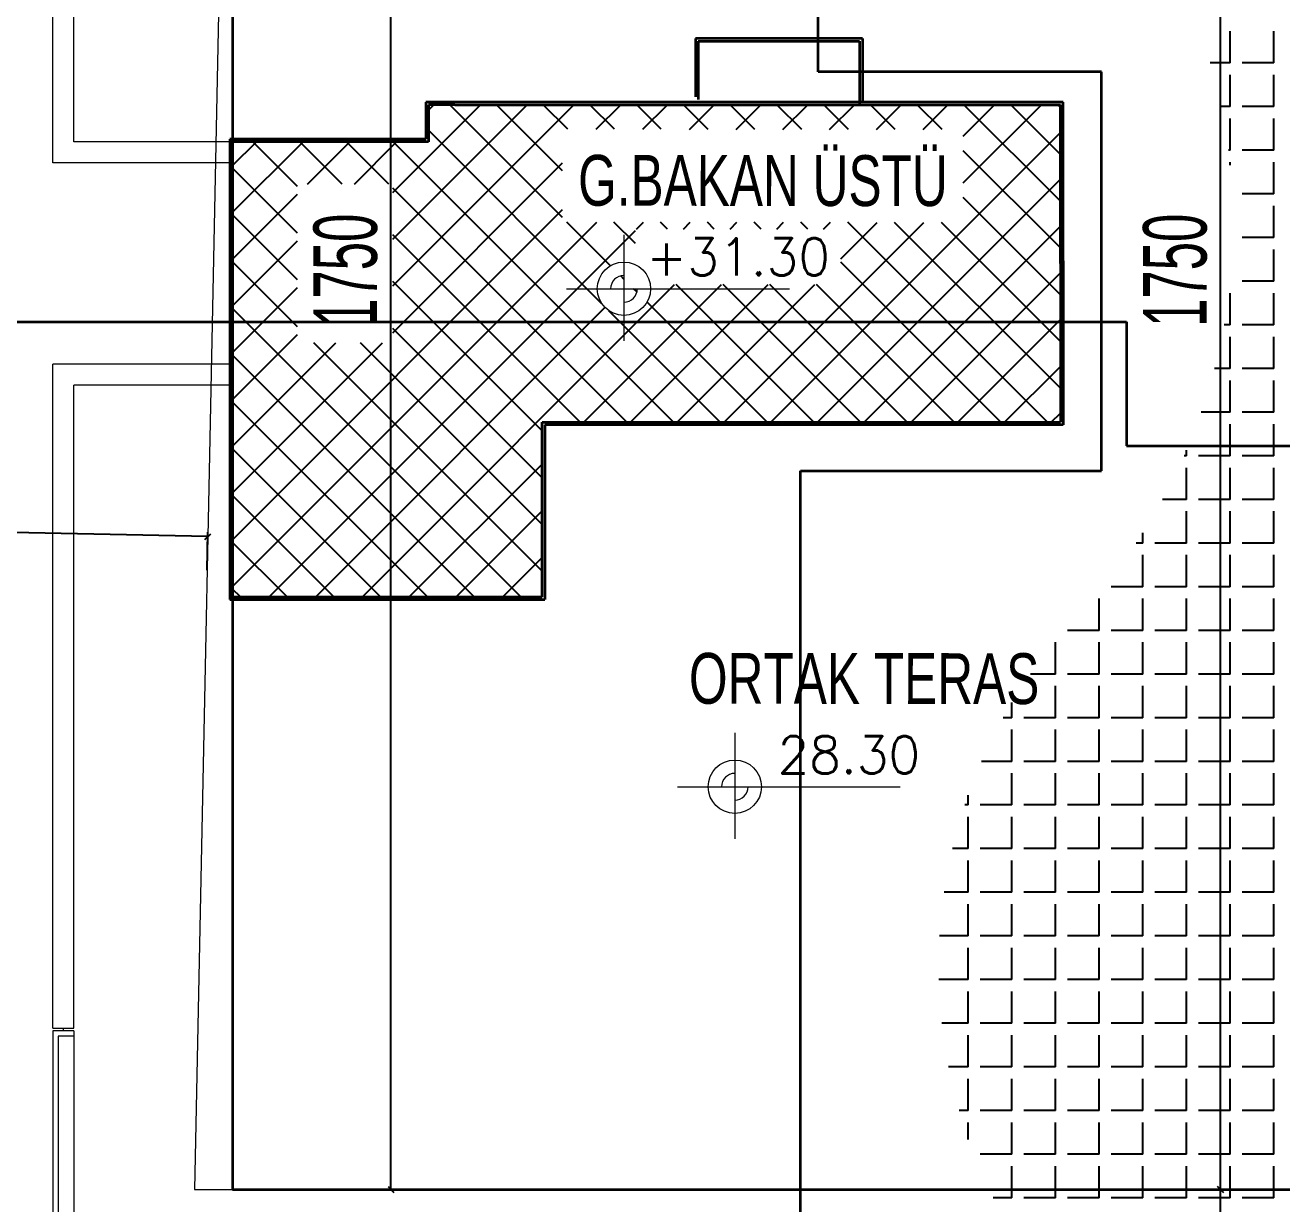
# Model space of a CAD drawing. Header units: inches. Extents: x -7543 to -822, y 102837 to 190349.
# Drawn here: x -837.3497 to -837.2903, y 102837.0484 to 102837.1041 of the extents above; entities that cross this region are included whole.
import ezdxf
from ezdxf.enums import TextEntityAlignment as Align

# ---------------------------------------------------------------- set-up
doc = ezdxf.new("R2010")
doc.units = ezdxf.units.IN
doc.header["$MEASUREMENT"] = 0
for name, pattern in [('__ZG_T_P__9', [22, 1, -10, 1, -10]), ('ACAD_ISO03W100', [30, 12, -18]), ('DASHED2', [9.525, 6.35, -3.175])]:
    doc.linetypes.add(name, pattern=pattern)
doc.layers.get('0').update_dxf_attribs({"lineweight": 25})
doc.layers.add('BALKON', color=7, linetype='Continuous', lineweight=20, true_color=0xffaaa9)
doc.layers.add('DUVAR', color=7, linetype='Continuous', lineweight=35, true_color=0xfc4642)
for name, color, linetype, lineweight in [('ICOL', 55, 'Continuous', 25), ('TARAMA', 8, 'Continuous', 25), ('YAZI', 7, 'Continuous', 25), ('ÇEKME MESAFESİ', 7, 'Continuous', 20)]:
    doc.layers.add(name, color=color, linetype=linetype, lineweight=lineweight)
doc.styles.add('İSİM', font='arial.ttf', dxfattribs={"width": 0.7, "height": 50})
doc.styles.add('OLCU', font='tromand.shx', dxfattribs={"width": 0.6, "height": 12})
doc.styles.add('ÖLÇÜ', font='simplex.shx')

msp = doc.modelspace()

# ---------------------------------------------------------------- linework, layer by layer
at = {"color": 0, "linetype": 'ByBlock', "lineweight": -2}
for p, q in [((-837.341179, 102837.079799), (-837.340904, 102837.080063)), ((-837.332526, 102837.049223), (-837.332256, 102837.048953)), ((-837.293042, 102837.048952), (-837.293312, 102837.049222)), ((-837.293312, 102837.049222), (-837.293042, 102837.048952))]:
    msp.add_line(p, q, dxfattribs=at)
at = {"layer": 'BALKON'}
for p, q in [((-837.348371, 102837.097587), (-837.348371, 102837.128962)), ((-837.347371, 102837.098587), (-837.347371, 102837.128962)), ((-837.339996, 102837.098587), (-837.347371, 102837.098587)), ((-837.339996, 102837.098587), (-837.346371, 102837.098587)), ((-837.339996, 102837.097587), (-837.348371, 102837.097587)), ((-837.339996, 102837.097587), (-837.346371, 102837.097587)), ((-837.321375, 102837.09419), (-837.321375, 102837.089188)), ((-837.324087, 102837.091643), (-837.313555, 102837.091643)), ((-837.348371, 102837.056712), (-837.348371, 102837.088087)), ((-837.339871, 102837.088087), (-837.348371, 102837.088087)), ((-837.339871, 102837.088087), (-837.346371, 102837.088087)), ((-837.347371, 102837.056712), (-837.347371, 102837.087087)), ((-837.339871, 102837.087087), (-837.347371, 102837.087087)), ((-837.339871, 102837.087087), (-837.346371, 102837.087087)), ((-837.316135, 102837.070663), (-837.316135, 102837.065661)), ((-837.318847, 102837.068116), (-837.308315, 102837.068116)), ((-837.348371, 102837.056712), (-837.347371, 102837.056712)), ((-837.347871, 102837.056587), (-837.347871, 102837.056712)), ((-837.347371, 102837.056587), (-837.348371, 102837.056587)), ((-837.348371, 102837.056587), (-837.348371, 102837.043337)), ((-837.347371, 102837.056337), (-837.348121, 102837.056337)), ((-837.348121, 102837.056337), (-837.348121, 102837.043337)), ((-837.347371, 102837.056587), (-837.347371, 102837.043337))]:
    msp.add_line(p, q, dxfattribs=at)
for centre in [(-837.321375, 102837.091643), (-837.316135, 102837.068116)]:
    msp.add_circle(centre, 0.00126, dxfattribs=at)
for centre, start, end in [((-837.321375, 102837.091643), 90, 180), ((-837.321375, 102837.091643), 270, 0), ((-837.316135, 102837.068116), 90, 180), ((-837.316135, 102837.068116), 270, 0)]:
    msp.add_arc(centre, 0.00063, start, end, dxfattribs=at)
at = {"layer": 'DUVAR', "linetype": 'ACAD_ISO03W100'}
for p, q in [((-837.3122, 102837.101893), (-837.3122, 102837.16348)), ((-837.298797, 102837.101893), (-837.3122, 102837.101893)), ((-837.298797, 102837.083038), (-837.298797, 102837.101893)), ((-837.364394, 102837.090087), (-837.297629, 102837.090087)), ((-837.297629, 102837.090087), (-837.297629, 102837.084224)), ((-837.297629, 102837.084224), (-837.188363, 102837.084224)), ((-837.313027, 102837.033291), (-837.313027, 102837.083038)), ((-837.313027, 102837.083038), (-837.298797, 102837.083038))]:
    msp.add_line(p, q, dxfattribs=at)
at = {"layer": 'DUVAR', "linetype": '__ZG_T_P__9'}
for p, q in [((-837.339871, 102837.136587), (-837.339871, 102837.049087)), ((-837.339871, 102837.049087), (-837.242996, 102837.049087))]:
    msp.add_line(p, q, dxfattribs=at)
at = {"layer": 'DUVAR'}
for p, q in [((-837.317996, 102837.103462), (-837.317996, 102837.100712)), ((-837.310096, 102837.103462), (-837.317996, 102837.103462)), ((-837.317871, 102837.103337), (-837.317871, 102837.100587)), ((-837.317871, 102837.103337), (-837.310246, 102837.103337)), ((-837.310246, 102837.103337), (-837.310246, 102837.100337)), ((-837.310096, 102837.103462), (-837.310096, 102837.100462)), ((-837.308997, 102837.100462), (-837.330746, 102837.100462)), ((-837.329246, 102837.100462), (-837.330746, 102837.100462)), ((-837.330746, 102837.100462), (-837.330746, 102837.098712)), ((-837.329371, 102837.100337), (-837.330621, 102837.100337)), ((-837.330621, 102837.100337), (-837.330621, 102837.098587)), ((-837.329371, 102837.100337), (-837.308872, 102837.100337)), ((-837.310246, 102837.100337), (-837.300746, 102837.100337)), ((-837.300621, 102837.100462), (-837.310096, 102837.100462)), ((-837.300746, 102837.092837), (-837.300746, 102837.100337)), ((-837.300621, 102837.092712), (-837.300621, 102837.100462)), ((-837.330746, 102837.098712), (-837.339996, 102837.098712)), ((-837.339996, 102837.098712), (-837.339996, 102837.097212)), ((-837.330621, 102837.098587), (-837.339871, 102837.098587)), ((-837.339871, 102837.098587), (-837.339871, 102837.097337)), ((-837.339996, 102837.097337), (-837.339996, 102837.076962)), ((-837.339871, 102837.097337), (-837.339871, 102837.077087)), ((-837.300621, 102837.092962), (-837.300621, 102837.085212)), ((-837.300746, 102837.092837), (-837.300746, 102837.085337)), ((-837.325246, 102837.085337), (-837.300746, 102837.085337)), ((-837.325246, 102837.077087), (-837.325246, 102837.085337)), ((-837.300621, 102837.085212), (-837.325121, 102837.085212)), ((-837.325121, 102837.085212), (-837.325121, 102837.076962)), ((-837.339996, 102837.076962), (-837.325121, 102837.076962)), ((-837.339871, 102837.077087), (-837.325246, 102837.077087))]:
    msp.add_line(p, q, dxfattribs=at)
at = {"layer": 'ICOL'}
for p, q in [((-837.332391, 102837.049088), (-837.332391, 102837.136587)), ((-837.293177, 102837.049087), (-837.293177, 102837.136587)), ((-837.341042, 102837.079931), (-837.382283, 102837.080776)), ((-837.293177, 102837.024094), (-837.293177, 102837.049087))]:
    msp.add_line(p, q, dxfattribs=at)
at = {"layer": 'ICOL', "color": 53}
for p, q in [((-837.341074, 102837.078347), (-837.341037, 102837.080141)), ((-837.336277, 102837.049088), (-837.332181, 102837.049088)), ((-837.294299, 102837.049087), (-837.292967, 102837.049087)), ((-837.294299, 102837.049087), (-837.292967, 102837.049087))]:
    msp.add_line(p, q, dxfattribs=at)
at = {"layer": 'TARAMA'}
for p, q in [((-837.292723, 102837.102315), (-837.292723, 102837.103815)), ((-837.29066, 102837.102315), (-837.29066, 102837.103815)), ((-837.292723, 102837.102315), (-837.293661, 102837.102315)), ((-837.29066, 102837.102315), (-837.29216, 102837.102315)), ((-837.292723, 102837.100253), (-837.292723, 102837.101753)), ((-837.29066, 102837.100253), (-837.29066, 102837.101753)), ((-837.332301, 102837.096196), (-837.328159, 102837.100337)), ((-837.332301, 102837.093986), (-837.32595, 102837.100337)), ((-837.332301, 102837.091777), (-837.32374, 102837.100337)), ((-837.330621, 102837.100085), (-837.330369, 102837.100337)), ((-837.324275, 102837.095002), (-837.32961, 102837.100337)), ((-837.324272, 102837.097209), (-837.327401, 102837.100337)), ((-837.324034, 102837.09918), (-837.325191, 102837.100337)), ((-837.321822, 102837.099178), (-837.322981, 102837.100337)), ((-837.322689, 102837.099179), (-837.32153, 102837.100337)), ((-837.31961, 102837.099176), (-837.320772, 102837.100337)), ((-837.320482, 102837.099177), (-837.319321, 102837.100337)), ((-837.317398, 102837.099173), (-837.318562, 102837.100337)), ((-837.318274, 102837.099174), (-837.317111, 102837.100337)), ((-837.315186, 102837.099171), (-837.316352, 102837.100337)), ((-837.316067, 102837.099172), (-837.314901, 102837.100337)), ((-837.312974, 102837.099169), (-837.314142, 102837.100337)), ((-837.313859, 102837.09917), (-837.312691, 102837.100337)), ((-837.310762, 102837.099166), (-837.311933, 102837.100337)), ((-837.311652, 102837.099167), (-837.310482, 102837.100337)), ((-837.30855, 102837.099164), (-837.309723, 102837.100337)), ((-837.309445, 102837.099165), (-837.308272, 102837.100337)), ((-837.306338, 102837.099162), (-837.307513, 102837.100337)), ((-837.307237, 102837.099163), (-837.306062, 102837.100337)), ((-837.305336, 102837.096644), (-837.301643, 102837.100337)), ((-837.305334, 102837.098856), (-837.303853, 102837.100337)), ((-837.300746, 102837.09578), (-837.305304, 102837.100337)), ((-837.300746, 102837.09799), (-837.303094, 102837.100337)), ((-837.300746, 102837.1002), (-837.300884, 102837.100337)), ((-837.292723, 102837.100253), (-837.29315, 102837.100253)), ((-837.29066, 102837.100253), (-837.29216, 102837.100253)), ((-837.292723, 102837.09819), (-837.292723, 102837.09969)), ((-837.29066, 102837.09819), (-837.29066, 102837.09969)), ((-837.322416, 102837.090933), (-837.330621, 102837.099139)), ((-837.314433, 102837.085337), (-837.300746, 102837.099024)), ((-837.339871, 102837.097464), (-837.338748, 102837.098587)), ((-837.339871, 102837.095255), (-837.336539, 102837.098587)), ((-837.336801, 102837.096479), (-837.338909, 102837.098587)), ((-837.334699, 102837.096588), (-837.336699, 102837.098587)), ((-837.336329, 102837.096588), (-837.334329, 102837.098587)), ((-837.33249, 102837.096588), (-837.33449, 102837.098587)), ((-837.334119, 102837.096588), (-837.332119, 102837.098587)), ((-837.31903, 102837.085337), (-837.33228, 102837.098587)), ((-837.300746, 102837.09357), (-837.305335, 102837.098159)), ((-837.292723, 102837.09819), (-837.292805, 102837.09819)), ((-837.292723, 102837.097474), (-837.292723, 102837.097628)), ((-837.29066, 102837.09819), (-837.29216, 102837.09819)), ((-837.29066, 102837.096128), (-837.29066, 102837.097628)), ((-837.336801, 102837.09427), (-837.339871, 102837.09734)), ((-837.332301, 102837.089567), (-837.324272, 102837.097596)), ((-837.312224, 102837.085337), (-837.300746, 102837.096815)), ((-837.339871, 102837.093045), (-837.336801, 102837.096115)), ((-837.32124, 102837.085337), (-837.332301, 102837.096399)), ((-837.300746, 102837.091361), (-837.305337, 102837.095951)), ((-837.29066, 102837.096128), (-837.29216, 102837.096128)), ((-837.339871, 102837.079787), (-837.324274, 102837.095384)), ((-837.29066, 102837.094065), (-837.29066, 102837.095565)), ((-837.336801, 102837.09206), (-837.339871, 102837.09513)), ((-837.339871, 102837.077577), (-837.322655, 102837.094793)), ((-837.322006, 102837.092733), (-837.324067, 102837.094795)), ((-837.320837, 102837.093774), (-837.321855, 102837.094792)), ((-837.320776, 102837.094462), (-837.320448, 102837.094791)), ((-837.319316, 102837.094462), (-837.319643, 102837.09479)), ((-837.318567, 102837.094462), (-837.318241, 102837.094788)), ((-837.317106, 102837.094462), (-837.317431, 102837.094788)), ((-837.316643, 102837.085337), (-837.307204, 102837.094777)), ((-837.316357, 102837.094462), (-837.316033, 102837.094786)), ((-837.314896, 102837.094462), (-837.315219, 102837.094785)), ((-837.314147, 102837.094462), (-837.313826, 102837.094784)), ((-837.312687, 102837.094462), (-837.313007, 102837.094783)), ((-837.311937, 102837.094462), (-837.311618, 102837.094781)), ((-837.311129, 102837.093061), (-837.309411, 102837.094779)), ((-837.301352, 102837.085337), (-837.310795, 102837.094781)), ((-837.300746, 102837.086941), (-837.308583, 102837.094778)), ((-837.300746, 102837.089151), (-837.306371, 102837.094776)), ((-837.338151, 102837.077087), (-837.320837, 102837.094401)), ((-837.323449, 102837.085337), (-837.332301, 102837.094189)), ((-837.310014, 102837.085337), (-837.300746, 102837.094605)), ((-837.29066, 102837.094065), (-837.29216, 102837.094065)), ((-837.339871, 102837.090835), (-837.336801, 102837.093906)), ((-837.29066, 102837.092003), (-837.29066, 102837.093503)), ((-837.336801, 102837.08985), (-837.339871, 102837.092921)), ((-837.303562, 102837.085337), (-837.311129, 102837.092905)), ((-837.307804, 102837.085337), (-837.300746, 102837.092395)), ((-837.339871, 102837.088626), (-837.336801, 102837.091696)), ((-837.333732, 102837.077087), (-837.318982, 102837.091837)), ((-837.325246, 102837.084925), (-837.332301, 102837.091979)), ((-837.323272, 102837.085337), (-837.316772, 102837.091837)), ((-837.321375, 102837.092102), (-837.321527, 102837.092254)), ((-837.321062, 102837.085337), (-837.314562, 102837.091837)), ((-837.312401, 102837.085337), (-837.318901, 102837.091837)), ((-837.318853, 102837.085337), (-837.312353, 102837.091837)), ((-837.310191, 102837.085337), (-837.316691, 102837.091837)), ((-837.307981, 102837.085337), (-837.314481, 102837.091837)), ((-837.305772, 102837.085337), (-837.312271, 102837.091837)), ((-837.29066, 102837.092003), (-837.29216, 102837.092003)), ((-837.321386, 102837.091643), (-837.321375, 102837.091654)), ((-837.320763, 102837.09149), (-837.320916, 102837.091643)), ((-837.292723, 102837.08994), (-837.292723, 102837.09144)), ((-837.29066, 102837.08994), (-837.29066, 102837.09144)), ((-837.326248, 102837.077087), (-837.339871, 102837.090711)), ((-837.335941, 102837.077087), (-837.322271, 102837.090758)), ((-837.31682, 102837.085337), (-837.322084, 102837.090601)), ((-837.31461, 102837.085337), (-837.320284, 102837.091011)), ((-837.305594, 102837.085337), (-837.300746, 102837.090186)), ((-837.292723, 102837.08994), (-837.29301, 102837.08994)), ((-837.29066, 102837.08994), (-837.29216, 102837.08994)), ((-837.339871, 102837.086416), (-837.336801, 102837.089486)), ((-837.325246, 102837.082715), (-837.332301, 102837.08977)), ((-837.292723, 102837.087878), (-837.292723, 102837.089378)), ((-837.29066, 102837.087878), (-837.29066, 102837.089378)), ((-837.339871, 102837.084206), (-837.33499, 102837.089088)), ((-837.339871, 102837.081996), (-837.33278, 102837.089088)), ((-837.325246, 102837.078296), (-837.336038, 102837.089088)), ((-837.325246, 102837.080505), (-837.333829, 102837.089088)), ((-837.328457, 102837.077087), (-837.339871, 102837.088501)), ((-837.303385, 102837.085337), (-837.300746, 102837.087976)), ((-837.292723, 102837.087878), (-837.293462, 102837.087878)), ((-837.29066, 102837.087878), (-837.29216, 102837.087878)), ((-837.292723, 102837.085815), (-837.292723, 102837.087315)), ((-837.29066, 102837.085815), (-837.29066, 102837.087315)), ((-837.330667, 102837.077087), (-837.339871, 102837.086292)), ((-837.301175, 102837.085337), (-837.300746, 102837.085766)), ((-837.292723, 102837.085815), (-837.294087, 102837.085815)), ((-837.29066, 102837.085815), (-837.29216, 102837.085815)), ((-837.292723, 102837.083753), (-837.292723, 102837.085253)), ((-837.29066, 102837.083753), (-837.29066, 102837.085253)), ((-837.332877, 102837.077087), (-837.339871, 102837.084082)), ((-837.294785, 102837.083753), (-837.294785, 102837.084012)), ((-837.331522, 102837.077087), (-837.325246, 102837.083363)), ((-837.294785, 102837.083753), (-837.294898, 102837.083753)), ((-837.292723, 102837.083753), (-837.294223, 102837.083753)), ((-837.29066, 102837.083753), (-837.29216, 102837.083753)), ((-837.294785, 102837.08169), (-837.294785, 102837.08319)), ((-837.292723, 102837.08169), (-837.292723, 102837.08319)), ((-837.29066, 102837.08169), (-837.29066, 102837.08319)), ((-837.335087, 102837.077087), (-837.339871, 102837.081872)), ((-837.294785, 102837.08169), (-837.295914, 102837.08169)), ((-837.292723, 102837.08169), (-837.294223, 102837.08169)), ((-837.29066, 102837.08169), (-837.29216, 102837.08169)), ((-837.329312, 102837.077087), (-837.325246, 102837.081154)), ((-837.294785, 102837.079628), (-837.294785, 102837.081128)), ((-837.292723, 102837.079628), (-837.292723, 102837.081128)), ((-837.29066, 102837.079628), (-837.29066, 102837.081128)), ((-837.296848, 102837.079628), (-837.296848, 102837.080108)), ((-837.337296, 102837.077087), (-837.339871, 102837.079662)), ((-837.296848, 102837.079628), (-837.297161, 102837.079628)), ((-837.294785, 102837.079628), (-837.296285, 102837.079628)), ((-837.292723, 102837.079628), (-837.294223, 102837.079628)), ((-837.29066, 102837.079628), (-837.29216, 102837.079628)), ((-837.327103, 102837.077087), (-837.325246, 102837.078944)), ((-837.296848, 102837.078736), (-837.296848, 102837.079065)), ((-837.296848, 102837.077565), (-837.296848, 102837.078736)), ((-837.294785, 102837.078736), (-837.294785, 102837.079065)), ((-837.294785, 102837.077565), (-837.294785, 102837.078736)), ((-837.292723, 102837.078736), (-837.292723, 102837.079065)), ((-837.292723, 102837.077565), (-837.292723, 102837.078736)), ((-837.29066, 102837.078736), (-837.29066, 102837.079065)), ((-837.29066, 102837.077565), (-837.29066, 102837.078736)), ((-837.339506, 102837.077087), (-837.339871, 102837.077453)), ((-837.296848, 102837.077565), (-837.298348, 102837.077565)), ((-837.294785, 102837.077565), (-837.296285, 102837.077565)), ((-837.292723, 102837.077565), (-837.294223, 102837.077565)), ((-837.29066, 102837.077565), (-837.29216, 102837.077565)), ((-837.29891, 102837.075503), (-837.29891, 102837.077003)), ((-837.296848, 102837.075503), (-837.296848, 102837.077003)), ((-837.294785, 102837.075503), (-837.294785, 102837.077003)), ((-837.292723, 102837.075503), (-837.292723, 102837.077003)), ((-837.29066, 102837.075503), (-837.29066, 102837.077003)), ((-837.29891, 102837.075503), (-837.30041, 102837.075503)), ((-837.296848, 102837.075503), (-837.298348, 102837.075503)), ((-837.294785, 102837.075503), (-837.296285, 102837.075503)), ((-837.292723, 102837.075503), (-837.294223, 102837.075503)), ((-837.29066, 102837.075503), (-837.29216, 102837.075503)), ((-837.300973, 102837.07344), (-837.300973, 102837.07494)), ((-837.29891, 102837.07344), (-837.29891, 102837.07494)), ((-837.296848, 102837.07344), (-837.296848, 102837.07494)), ((-837.294785, 102837.07344), (-837.294785, 102837.07494)), ((-837.292723, 102837.07344), (-837.292723, 102837.07494)), ((-837.29066, 102837.07344), (-837.29066, 102837.07494)), ((-837.300973, 102837.07344), (-837.302166, 102837.07344)), ((-837.29891, 102837.07344), (-837.30041, 102837.07344)), ((-837.296848, 102837.07344), (-837.298348, 102837.07344)), ((-837.294785, 102837.07344), (-837.296285, 102837.07344)), ((-837.292723, 102837.07344), (-837.294223, 102837.07344)), ((-837.29066, 102837.07344), (-837.29216, 102837.07344)), ((-837.300973, 102837.071378), (-837.300973, 102837.072878)), ((-837.29891, 102837.071378), (-837.29891, 102837.072878)), ((-837.296848, 102837.071378), (-837.296848, 102837.072878)), ((-837.294785, 102837.071378), (-837.294785, 102837.072878)), ((-837.292723, 102837.071378), (-837.292723, 102837.072878)), ((-837.29066, 102837.071378), (-837.29066, 102837.072878)), ((-837.303035, 102837.071378), (-837.303035, 102837.072094)), ((-837.303035, 102837.071378), (-837.303449, 102837.071378)), ((-837.300973, 102837.071378), (-837.302473, 102837.071378)), ((-837.29891, 102837.071378), (-837.30041, 102837.071378)), ((-837.296848, 102837.071378), (-837.298348, 102837.071378)), ((-837.294785, 102837.071378), (-837.296285, 102837.071378)), ((-837.292723, 102837.071378), (-837.294223, 102837.071378)), ((-837.29066, 102837.071378), (-837.29216, 102837.071378)), ((-837.303035, 102837.069315), (-837.303035, 102837.070815)), ((-837.300973, 102837.069315), (-837.300973, 102837.070815)), ((-837.29891, 102837.069315), (-837.29891, 102837.070815)), ((-837.296848, 102837.069315), (-837.296848, 102837.070815)), ((-837.294785, 102837.069315), (-837.294785, 102837.070815)), ((-837.292723, 102837.069315), (-837.292723, 102837.070815)), ((-837.29066, 102837.069315), (-837.29066, 102837.070815)), ((-837.303035, 102837.069315), (-837.304468, 102837.069315)), ((-837.300973, 102837.069315), (-837.302473, 102837.069315)), ((-837.29891, 102837.069315), (-837.30041, 102837.069315)), ((-837.296848, 102837.069315), (-837.298348, 102837.069315)), ((-837.294785, 102837.069315), (-837.296285, 102837.069315)), ((-837.292723, 102837.069315), (-837.294223, 102837.069315)), ((-837.29066, 102837.069315), (-837.29216, 102837.069315)), ((-837.303035, 102837.067253), (-837.303035, 102837.068753)), ((-837.300973, 102837.067253), (-837.300973, 102837.068753)), ((-837.29891, 102837.067253), (-837.29891, 102837.068753)), ((-837.296848, 102837.067253), (-837.296848, 102837.068753)), ((-837.294785, 102837.067253), (-837.294785, 102837.068753)), ((-837.292723, 102837.067253), (-837.292723, 102837.068753)), ((-837.29066, 102837.067253), (-837.29066, 102837.068753)), ((-837.305098, 102837.067253), (-837.305098, 102837.067722)), ((-837.305098, 102837.067253), (-837.305259, 102837.067253)), ((-837.303035, 102837.067253), (-837.304535, 102837.067253)), ((-837.300973, 102837.067253), (-837.302473, 102837.067253)), ((-837.29891, 102837.067253), (-837.30041, 102837.067253)), ((-837.296848, 102837.067253), (-837.298348, 102837.067253)), ((-837.294785, 102837.067253), (-837.296285, 102837.067253)), ((-837.292723, 102837.067253), (-837.294223, 102837.067253)), ((-837.29066, 102837.067253), (-837.29216, 102837.067253)), ((-837.305098, 102837.06519), (-837.305098, 102837.06669)), ((-837.303035, 102837.06519), (-837.303035, 102837.06669)), ((-837.300973, 102837.06519), (-837.300973, 102837.06669)), ((-837.29891, 102837.06519), (-837.29891, 102837.06669)), ((-837.296848, 102837.06519), (-837.296848, 102837.06669)), ((-837.294785, 102837.06519), (-837.294785, 102837.06669)), ((-837.292723, 102837.06519), (-837.292723, 102837.06669)), ((-837.29066, 102837.06519), (-837.29066, 102837.06669)), ((-837.305098, 102837.06519), (-837.305845, 102837.06519)), ((-837.303035, 102837.06519), (-837.304535, 102837.06519)), ((-837.300973, 102837.06519), (-837.302473, 102837.06519)), ((-837.29891, 102837.06519), (-837.30041, 102837.06519)), ((-837.296848, 102837.06519), (-837.298348, 102837.06519)), ((-837.294785, 102837.06519), (-837.296285, 102837.06519)), ((-837.292723, 102837.06519), (-837.294223, 102837.06519)), ((-837.29066, 102837.06519), (-837.29216, 102837.06519)), ((-837.305098, 102837.063128), (-837.305098, 102837.064628)), ((-837.303035, 102837.063128), (-837.303035, 102837.064628)), ((-837.300973, 102837.063128), (-837.300973, 102837.064628)), ((-837.29891, 102837.063128), (-837.29891, 102837.064628)), ((-837.296848, 102837.063128), (-837.296848, 102837.064628)), ((-837.294785, 102837.063128), (-837.294785, 102837.064628)), ((-837.292723, 102837.063128), (-837.292723, 102837.064628)), ((-837.29066, 102837.063128), (-837.29066, 102837.064628)), ((-837.305098, 102837.063128), (-837.30624, 102837.063128)), ((-837.305098, 102837.061065), (-837.305098, 102837.062565)), ((-837.303035, 102837.063128), (-837.304535, 102837.063128)), ((-837.303035, 102837.061065), (-837.303035, 102837.062565)), ((-837.300973, 102837.063128), (-837.302473, 102837.063128)), ((-837.300973, 102837.061065), (-837.300973, 102837.062565)), ((-837.29891, 102837.063128), (-837.30041, 102837.063128)), ((-837.29891, 102837.061065), (-837.29891, 102837.062565)), ((-837.296848, 102837.063128), (-837.298348, 102837.063128)), ((-837.296848, 102837.061065), (-837.296848, 102837.062565)), ((-837.294785, 102837.063128), (-837.296285, 102837.063128)), ((-837.294785, 102837.061065), (-837.294785, 102837.062565)), ((-837.292723, 102837.063128), (-837.294223, 102837.063128)), ((-837.292723, 102837.061065), (-837.292723, 102837.062565)), ((-837.29066, 102837.063128), (-837.29216, 102837.063128)), ((-837.29066, 102837.061065), (-837.29066, 102837.062565)), ((-837.305098, 102837.061065), (-837.306454, 102837.061065)), ((-837.303035, 102837.061065), (-837.304535, 102837.061065)), ((-837.300973, 102837.061065), (-837.302473, 102837.061065)), ((-837.29891, 102837.061065), (-837.30041, 102837.061065)), ((-837.296848, 102837.061065), (-837.298348, 102837.061065)), ((-837.294785, 102837.061065), (-837.296285, 102837.061065)), ((-837.292723, 102837.061065), (-837.294223, 102837.061065)), ((-837.29066, 102837.061065), (-837.29216, 102837.061065)), ((-837.305098, 102837.059003), (-837.305098, 102837.060503)), ((-837.303035, 102837.059003), (-837.303035, 102837.060503)), ((-837.300973, 102837.059003), (-837.300973, 102837.060503)), ((-837.29891, 102837.059003), (-837.29891, 102837.060503)), ((-837.296848, 102837.059003), (-837.296848, 102837.060503)), ((-837.294785, 102837.059003), (-837.294785, 102837.060503)), ((-837.292723, 102837.059003), (-837.292723, 102837.060503)), ((-837.29066, 102837.059003), (-837.29066, 102837.060503)), ((-837.305098, 102837.059003), (-837.306492, 102837.059003)), ((-837.303035, 102837.059003), (-837.304535, 102837.059003)), ((-837.300973, 102837.059003), (-837.302473, 102837.059003)), ((-837.29891, 102837.059003), (-837.30041, 102837.059003)), ((-837.296848, 102837.059003), (-837.298348, 102837.059003)), ((-837.294785, 102837.059003), (-837.296285, 102837.059003)), ((-837.292723, 102837.059003), (-837.294223, 102837.059003)), ((-837.29066, 102837.059003), (-837.29216, 102837.059003)), ((-837.305098, 102837.05694), (-837.305098, 102837.05844)), ((-837.303035, 102837.05694), (-837.303035, 102837.05844)), ((-837.300973, 102837.05694), (-837.300973, 102837.05844)), ((-837.29891, 102837.05694), (-837.29891, 102837.05844)), ((-837.296848, 102837.05694), (-837.296848, 102837.05844)), ((-837.294785, 102837.05694), (-837.294785, 102837.05844)), ((-837.292723, 102837.05694), (-837.292723, 102837.05844)), ((-837.29066, 102837.05694), (-837.29066, 102837.05844)), ((-837.305098, 102837.05694), (-837.306354, 102837.05694)), ((-837.303035, 102837.05694), (-837.304535, 102837.05694)), ((-837.300973, 102837.05694), (-837.302473, 102837.05694)), ((-837.29891, 102837.05694), (-837.30041, 102837.05694)), ((-837.296848, 102837.05694), (-837.298348, 102837.05694)), ((-837.294785, 102837.05694), (-837.296285, 102837.05694)), ((-837.292723, 102837.05694), (-837.294223, 102837.05694)), ((-837.29066, 102837.05694), (-837.29216, 102837.05694)), ((-837.305098, 102837.054878), (-837.305098, 102837.056378)), ((-837.303035, 102837.054878), (-837.303035, 102837.056378)), ((-837.300973, 102837.054878), (-837.300973, 102837.056378)), ((-837.29891, 102837.054878), (-837.29891, 102837.056378)), ((-837.296848, 102837.054878), (-837.296848, 102837.056378)), ((-837.294785, 102837.054878), (-837.294785, 102837.056378)), ((-837.292723, 102837.054878), (-837.292723, 102837.056378)), ((-837.29066, 102837.054878), (-837.29066, 102837.056378)), ((-837.305098, 102837.054878), (-837.306038, 102837.054878)), ((-837.303035, 102837.054878), (-837.304535, 102837.054878)), ((-837.300973, 102837.054878), (-837.302473, 102837.054878)), ((-837.29891, 102837.054878), (-837.30041, 102837.054878)), ((-837.296848, 102837.054878), (-837.298348, 102837.054878)), ((-837.294785, 102837.054878), (-837.296285, 102837.054878)), ((-837.292723, 102837.054878), (-837.294223, 102837.054878)), ((-837.29066, 102837.054878), (-837.29216, 102837.054878)), ((-837.305098, 102837.052815), (-837.305098, 102837.054315)), ((-837.303035, 102837.052815), (-837.303035, 102837.054315)), ((-837.300973, 102837.052815), (-837.300973, 102837.054315)), ((-837.29891, 102837.052815), (-837.29891, 102837.054315)), ((-837.296848, 102837.052815), (-837.296848, 102837.054315)), ((-837.294785, 102837.052815), (-837.294785, 102837.054315)), ((-837.292723, 102837.052815), (-837.292723, 102837.054315)), ((-837.29066, 102837.052815), (-837.29066, 102837.054315)), ((-837.305098, 102837.052815), (-837.305536, 102837.052815)), ((-837.303035, 102837.052815), (-837.304535, 102837.052815)), ((-837.300973, 102837.052815), (-837.302473, 102837.052815)), ((-837.29891, 102837.052815), (-837.30041, 102837.052815)), ((-837.296848, 102837.052815), (-837.298348, 102837.052815)), ((-837.294785, 102837.052815), (-837.296285, 102837.052815)), ((-837.292723, 102837.052815), (-837.294223, 102837.052815)), ((-837.29066, 102837.052815), (-837.29216, 102837.052815)), ((-837.305098, 102837.051455), (-837.305098, 102837.052253)), ((-837.303035, 102837.050753), (-837.303035, 102837.052253)), ((-837.300973, 102837.050753), (-837.300973, 102837.052253)), ((-837.29891, 102837.050753), (-837.29891, 102837.052253)), ((-837.296848, 102837.050753), (-837.296848, 102837.052253)), ((-837.294785, 102837.050753), (-837.294785, 102837.052253)), ((-837.292723, 102837.050753), (-837.292723, 102837.052253)), ((-837.29066, 102837.050753), (-837.29066, 102837.052253)), ((-837.303035, 102837.050753), (-837.304535, 102837.050753)), ((-837.300973, 102837.050753), (-837.302473, 102837.050753)), ((-837.29891, 102837.050753), (-837.30041, 102837.050753)), ((-837.296848, 102837.050753), (-837.298348, 102837.050753)), ((-837.294785, 102837.050753), (-837.296285, 102837.050753)), ((-837.292723, 102837.050753), (-837.294223, 102837.050753)), ((-837.29066, 102837.050753), (-837.29216, 102837.050753)), ((-837.303035, 102837.049109), (-837.303035, 102837.05019)), ((-837.300973, 102837.049109), (-837.300973, 102837.05019)), ((-837.29891, 102837.04911), (-837.29891, 102837.05019)), ((-837.296848, 102837.04911), (-837.296848, 102837.05019)), ((-837.294785, 102837.049109), (-837.294785, 102837.05019)), ((-837.292723, 102837.049109), (-837.292723, 102837.05019)), ((-837.29066, 102837.049109), (-837.29066, 102837.05019)), ((-837.303035, 102837.04869), (-837.303035, 102837.049087)), ((-837.300973, 102837.04869), (-837.300973, 102837.049087)), ((-837.29891, 102837.04869), (-837.29891, 102837.049087)), ((-837.296848, 102837.04869), (-837.296848, 102837.049087)), ((-837.294785, 102837.04869), (-837.294785, 102837.049087)), ((-837.292723, 102837.04869), (-837.292723, 102837.049087)), ((-837.29066, 102837.04869), (-837.29066, 102837.049087)), ((-837.303035, 102837.04869), (-837.303919, 102837.04869)), ((-837.300973, 102837.04869), (-837.302473, 102837.04869)), ((-837.29891, 102837.04869), (-837.30041, 102837.04869)), ((-837.296848, 102837.04869), (-837.298348, 102837.04869)), ((-837.294785, 102837.04869), (-837.296285, 102837.04869)), ((-837.292723, 102837.04869), (-837.294223, 102837.04869)), ((-837.29066, 102837.04869), (-837.29216, 102837.04869))]:
    msp.add_line(p, q, dxfattribs=at)
at = {"layer": 'ÇEKME MESAFESİ', "linetype": 'DASHED2', "ltscale": 10}
for p, q in [((-837.339504, 102837.155032), (-837.341673, 102837.049087)), ((-837.341673, 102837.049087), (-837.187945, 102837.04911))]:
    msp.add_line(p, q, dxfattribs=at)

# ---------------------------------------------------------------- texts
at = {"layer": 'BALKON', "style": 'ÖLÇÜ'}
for tag, p in [('+31.30', (-837.315983, 102837.092275)), ('28.30', (-837.310743, 102837.068748))]:
    msp.add_attdef(tag, text='%%p0.00', height=0.00175, dxfattribs=at).set_placement(p, align=Align.CENTER)
at = {"layer": 'ICOL', "style": 'OLCU', "width": 0.6}
for p in [(-837.333051, 102837.089838), (-837.293837, 102837.089837)]:
    msp.add_text('1750', height=0.003, rotation=90, dxfattribs=at).set_placement(p)
at = {"layer": 'YAZI', "style": 'İSİM', "width": 0.7}
for s, p in [('G.BAKAN ÜSTÜ', (-837.323543, 102837.095566)), ('ORTAK TERAS', (-837.318303, 102837.072039))]:
    msp.add_text(s, height=0.0024, rotation=359.93993, dxfattribs=at).set_placement(p)

doc.saveas('drawing.dxf')
